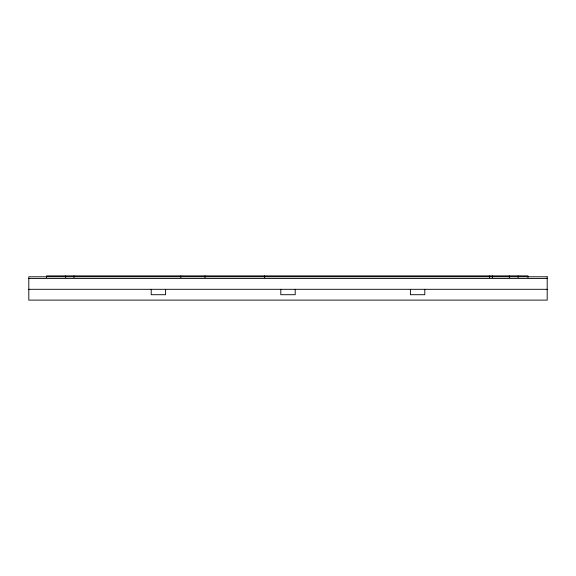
<?xml version="1.0" encoding="UTF-8"?>
<svg xmlns="http://www.w3.org/2000/svg" width="576" height="576" viewBox="0 0 576 576"><rect width="100%" height="100%" fill="white"/><g stroke="black" fill="none" stroke-linecap="round" stroke-linejoin="round"><path stroke-width="0.86" d="M28.8 278.51L547.2 278.51M28.8 289.31L547.2 289.31M527.976 277.61L527.976 275.89L46.555 275.89L46.555 277.61M518.112 275.89L518.112 277.61M509.357 275.89L509.357 277.61M492.401 275.89L492.401 277.61M489.6 275.89L489.6 277.61M424.8 289.31L424.8 294.71L410.4 294.71L410.4 289.31M295.2 289.31L295.2 294.71L280.8 294.71L280.8 289.31M264.643 275.89L264.643 277.61M204.97 275.89L204.97 277.61M180.857 275.89L180.857 277.61M165.6 289.31L165.6 294.71L151.2 294.71L151.2 289.31M73.987 275.89L73.987 277.61M65.671 275.89L65.671 277.61M547.2 276.79L28.8 276.79L28.8 300.11L547.2 300.11L547.2 276.79"/></g></svg>
